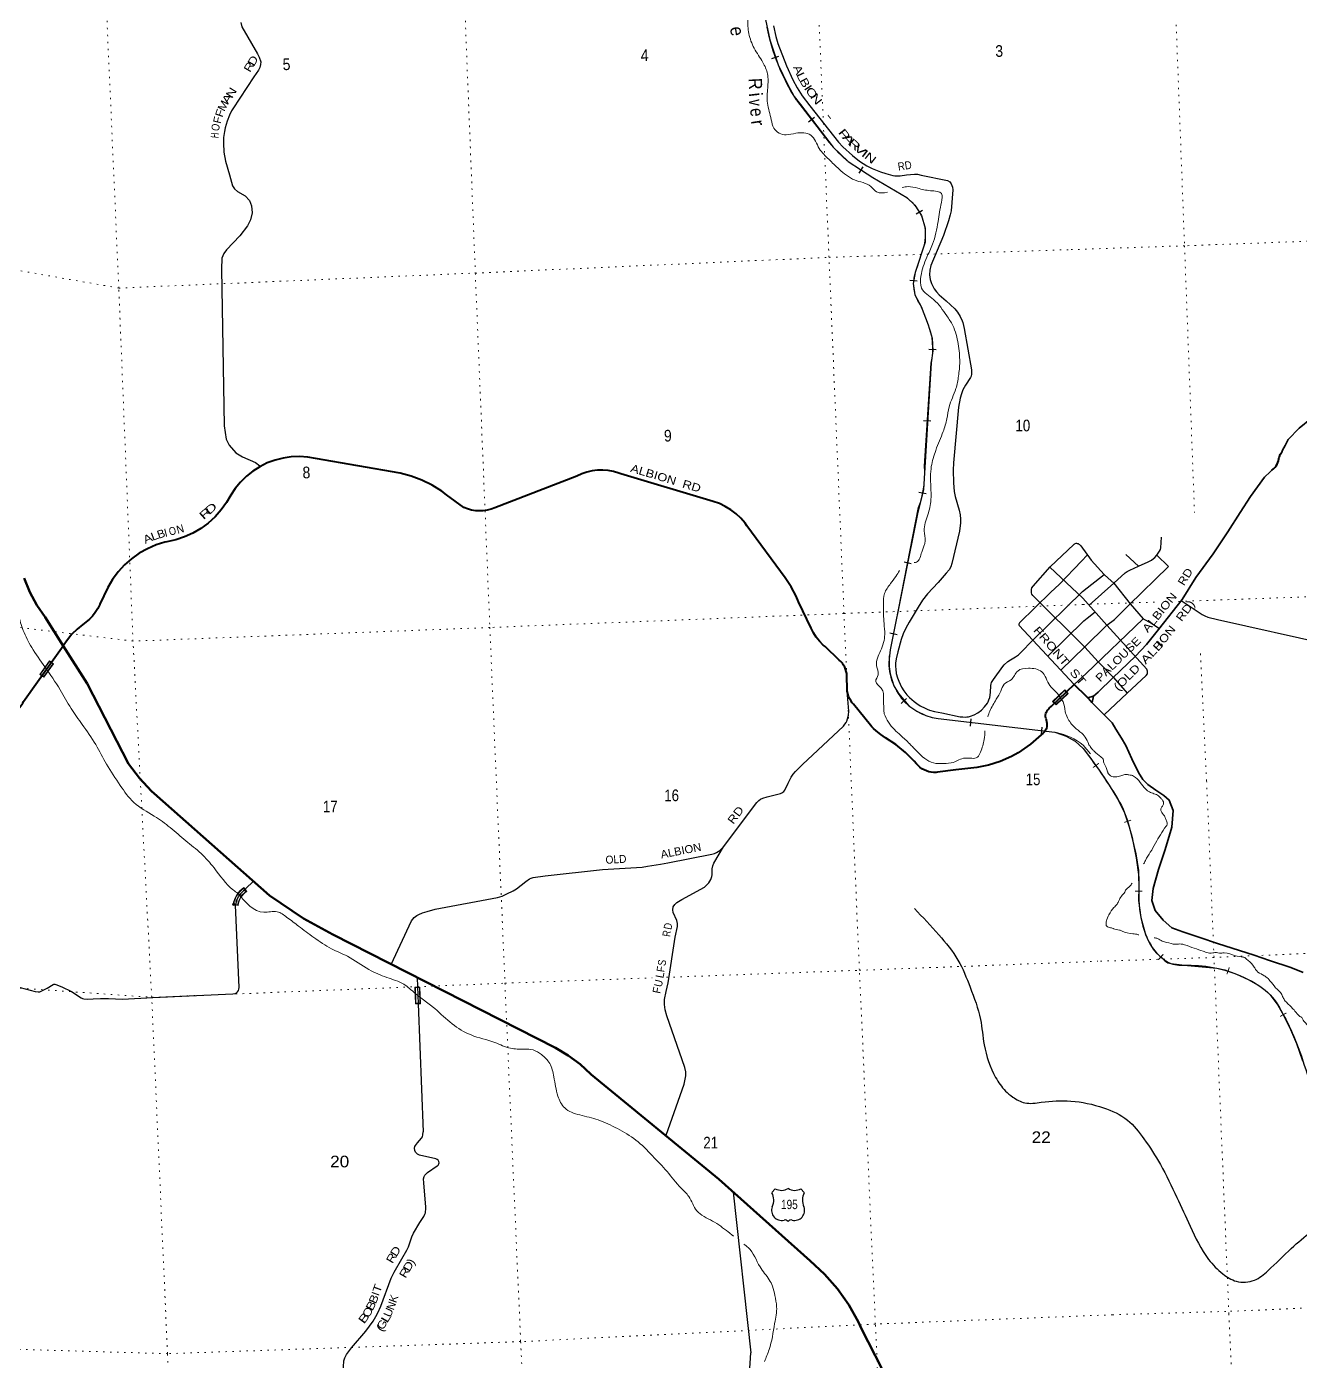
# Model space of a CAD drawing. Header units: feet. Extents: x 751810 to 1010326, y -353855 to -161247.
# Drawn here: x 926935 to 946044, y -250821 to -230805 of the extents above; entities that cross this region are included whole.
import ezdxf
from ezdxf.enums import TextEntityAlignment as Align

# ---------------------------------------------------------------- set-up
doc = ezdxf.new("R2010")
doc.units = ezdxf.units.FT
doc.header["$LTSCALE"] = 70
doc.header["$PDMODE"] = 32
doc.header["$PDSIZE"] = 35
doc.linetypes.add('DOTTED', pattern=[1.5, 0.3, -1.2])
for name, color, linetype, lineweight in [('16', 7, 'Continuous', 25), ('20', 7, 'Continuous', 70), ('26', 7, 'Continuous', 40), ('29', 7, 'Continuous', 25), ('31', 7, 'Continuous', 13), ('34', 7, 'Continuous', 25), ('39', 7, 'Continuous', 13), ('61', 7, 'Continuous', 13), ('7', 7, 'DOTTED', 13)]:
    doc.layers.add(name, color=color, linetype=linetype, lineweight=lineweight)
for name, color, linetype in [('27', 7, 'Continuous'), ('30', 7, 'Continuous'), ('41', 7, 'Continuous')]:
    doc.layers.add(name, color=color, linetype=linetype)

msp = doc.modelspace()

# ---------------------------------------------------------------- linework, layer by layer
at = {"layer": '16'}
for p, q in [((938115.24, -248291.49), (938166.55, -248232.73)), ((938358.31, -248226.76), (938358.03, -248226.96)), ((938550.4, -248232.64), (938601.79, -248291.49))]:
    msp.add_line(p, q, dxfattribs=at)
for centre, radius, start, end in [((937922.26, -248402.12), 222.05, 332.97043, 29.75871), ((938257.63, -248075.07), 182.07, 239.97227, 303.45418), ((938459.41, -248075.57), 181.52, 236.33975, 300.08743), ((938459.4, -248075.07), 182.07, 236.54582, 236.59441), ((938794.76, -248402.12), 222.05, 150.24129, 207.02957), ((938261.45, -248557.02), 151.42, 159.09177, 283.81923), ((938455.57, -248557.02), 151.42, 256.18077, 20.90823)]:
    msp.add_arc(centre, radius, start, end, dxfattribs=at)
for centre, major_axis, start_param, end_param in [((938316.79, -248755.84), (-19.56, 51.67), 4.95877769, 6.28318531), ((938400.24, -248755.84), (19.56, 51.67), 0, 1.32637542)]:
    msp.add_ellipse(centre, major_axis=major_axis, ratio=0.929097, start_param=start_param, end_param=end_param, dxfattribs=at)
at = {"layer": '20'}
for points in [[(927483.15, -240090.18), (927212.48, -239662.97), (927088.18, -239479.46), (926983.41, -239283.43), (926899.72, -239077.52)], [(939882.54, -251164.85), (939450.27, -250312.87), (939412.82, -250233.53), (939269.18, -249976.06), (939099.4, -249735.03), (938905.37, -249513.06), (938689.19, -249312.59), (937317.16, -248088.71), (935404.73, -246522.06), (935399.88, -246517.06), (935236.92, -246366.61), (935059.13, -246234.02), (934868.45, -246120.74), (931527.01, -244419.94), (931090.08, -244181.36), (930580.35, -243836.74), (928846.18, -242306.52), (928810.1, -242272.54), (928626, -242076.28), (928463.43, -241861.85), (927842.58, -240657.5), (927483.15, -240090.18)]]:
    msp.add_lwpolyline(points, dxfattribs=at)
at = {"layer": '26'}
for p, q in [((927307.74, -240336.74), (927483.15, -240090.18)), ((942864.42, -240878.95), (942842.8, -240857.82))]:
    msp.add_line(p, q, dxfattribs=at)
at = {"layer": '26', "lineweight": 35}
msp.add_line((942915.88, -240938.84), (942864.42, -240878.95), dxfattribs=at)
for points in [[(945764.13, -237184), (945777.47, -237158.39), (945814.76, -237086.8), (945859.11, -236994.53), (946024.81, -236826.87), (946213.24, -236674.32)], [(942940.1, -240845.52), (943013.09, -240784.33), (943231.16, -240572.29), (943568.99, -240246.74), (943736.37, -240070.96), (943917.77, -239846.39), (944272.39, -239393.56), (944473.65, -239067.69), (944733.8, -238709.23), (944957.13, -238382.43), (945139.86, -238093.5), (945296.37, -237849.87), (945507.25, -237561.77), (945592.89, -237481.88), (945618.02, -237458.14)], [(942855.11, -240869.85), (942937.42, -240847.77), (942940.1, -240845.52)], [(942915.88, -240938.84), (942923.36, -240915.51), (942929.12, -240897.55), (942934.58, -240871.67), (942940.1, -240845.52)], [(946084.7, -244991.86), (945902.85, -244917.08), (945579.08, -244810.05), (945348.87, -244731.27), (944799.23, -244553.31), (944536.52, -244465.84), (944282, -244382.04), (944116.68, -244318.62), (943983.36, -244203.65), (943866.98, -244061.84), (943814.5, -243911.33), (943835.11, -243731.65), (943913.5, -243445.08), (944015.53, -243147.48), (944115.89, -242809.75), (944135.65, -242561.8), (944074.82, -242403.6), (943995.63, -242334.58), (943873.92, -242257.29), (943753.87, -242171.89), (943678.43, -242096.68), (943617.69, -241988.71), (943516.75, -241783.97), (943428.19, -241586.75), (943361.18, -241473.01), (943275.3, -241339.98), (943219.23, -241247.88), (943086.98, -241110.75), (942927.75, -240952.66), (942915.88, -240938.84)]]:
    msp.add_lwpolyline(points, dxfattribs=at)
at = {"layer": '26'}
for points in [[(945618.02, -237458.14), (945642.89, -237436.58), (945646.19, -237433.6), (945664.8, -237412.85), (945681.15, -237390.27), (945695.05, -237366.11), (945706.34, -237340.62), (945714.91, -237314.09), (945715.39, -237311.82), (945720.55, -237287.33), (945727.92, -237261.82), (945730.26, -237253.73), (945743.23, -237221.82), (945750.4, -237208.39), (945764.13, -237184)], [(933666.54, -238063.9), (933607.77, -238053.72), (933550.39, -238037.45), (933495.02, -238015.28), (933233.31, -237826.49), (933162.13, -237773.03), (933017.24, -237681.26), (932863.55, -237605.13), (932702.75, -237545.49), (932536.59, -237502.98), (931269.65, -237278.87), (931150.64, -237258.94), (931026.99, -237251.2), (930903.2, -237256.42), (930780.63, -237274.56), (930660.64, -237305.41), (930544.52, -237348.63), (930433.56, -237403.75), (930328.97, -237470.17), (930231.89, -237547.16), (930143.39, -237633.88), (930064.45, -237729.37), (929995.91, -237832.59), (929933.17, -237941.42), (929852.82, -238053.24), (929761.21, -238156.06), (929659.37, -238248.73), (929548.39, -238330.25), (929429.5, -238399.73), (929304, -238456.39), (929173.26, -238499.63), (929038.72, -238528.97), (929010.17, -238535.94), (928875.72, -238577.92), (928746.4, -238633.72), (928623.62, -238702.74), (928508.73, -238784.21), (928402.98, -238877.25), (928307.54, -238980.83), (928223.44, -239093.82), (928151.62, -239214.98), (928033.01, -239464.66), (928031.07, -239469.3), (928001.12, -239531.12), (927964.86, -239589.47), (927922.7, -239643.7), (927875.1, -239693.24), (927822.59, -239737.53), (927777, -239769.12), (927691.82, -239838.68), (927614.38, -239916.76), (927545.52, -240002.51), (927483.15, -240090.18)], [(942225.32, -241173.98), (942235.03, -241223.07), (942240.17, -241249.09), (942242.51, -241273.07), (942242.69, -241278.25), (942241.52, -241303), (942233.22, -241328.25), (942229.11, -241338.62), (942219.44, -241357.13), (942207.88, -241374.52), (942203.17, -241380.22), (942179.77, -241405.1), (942154.64, -241427.96), (941996.04, -241565.1), (941808.81, -241695.46), (941709.18, -241749.95), (941541.72, -241823.88), (941367.44, -241879.9), (941188.26, -241917.39), (940873.41, -241949.94), (940598.96, -241987.2), (940577.88, -241989.05), (940541.01, -241989.26), (940504.32, -241985.61), (940468.2, -241978.14), (940433.07, -241966.94), (940399.3, -241952.13), (940367.27, -241933.87), (940337.31, -241912.36), (940309.78, -241887.83), (940284.95, -241860.57), (940250.39, -241820.73), (940119.92, -241689.35), (939976.43, -241572.32), (939821.5, -241470.94), (939747.66, -241422.75), (939679.16, -241367.02), (939641.75, -241329.45), (939616.8, -241304.39), (939596.32, -241279.45), (939338.15, -240965.13), (939320.52, -240944.16), (939298.75, -240912.93), (939280.35, -240879.6), (939265.54, -240844.52), (939254.48, -240808.09), (939247.29, -240770.71), (939238.94, -240515.14), (939237.97, -240507.45), (939231.54, -240474.02), (939221.66, -240441.44), (939208.42, -240410.08), (939191.98, -240380.27), (939172.51, -240352.34), (939150.23, -240326.6), (939125.38, -240303.33), (938913.59, -240102.82), (938885.56, -240078.61), (938830.29, -240022.91), (938781.15, -239961.73), (938738.67, -239895.76), (938703.32, -239825.71), (938513.3, -239429.08), (938477.58, -239344.59), (938404.18, -239204.55), (938316.54, -239072.95), (937741.65, -238290.14), (937712.65, -238250.67), (937648.7, -238176.63), (937577.36, -238109.68), (937499.41, -238050.55), (937415.71, -237999.89), (937327.17, -237958.26), (937234.77, -237926.12), (935846.88, -237510.59), (935816.89, -237499.14), (935739.41, -237475.91), (935659.93, -237460.91), (935579.32, -237454.29), (935498.46, -237456.14), (935418.23, -237466.43), (935339.52, -237485.05), (935263.18, -237511.79), (935190.06, -237546.37), (933958.05, -238022.16), (933902.51, -238042.54), (933844.68, -238057.14), (933785.65, -238065.62), (933726.05, -238067.88), (933666.54, -238063.9)], [(923686.02, -243256.17), (923760.61, -243155.64), (923845.31, -243063.45), (923939.18, -242980.62), (924041.19, -242908.06), (924054.44, -242899.77), (925939.24, -241649.01), (926603.21, -241216.13), (926668.41, -241174.67), (926728.91, -241126.63), (926784.07, -241072.53), (926833.26, -241012.95), (926875.96, -240948.56), (926889.48, -240924.65), (927307.74, -240336.74)], [(942221.8, -241125.27), (942226.07, -241107.34), (942232.19, -241089.95), (942240.1, -241073.3), (942249.7, -241057.57), (942260.74, -241043.13), (942277.41, -241027.01), (942310.74, -240994.81), (942534.13, -240779.06)], [(942842.8, -240857.82), (942648.56, -240668.54), (942534.13, -240779.06)], [(942225.44, -241173.96), (942222.4, -241148.98), (942221.94, -241125.27)]]:
    msp.add_lwpolyline(points, dxfattribs=at)
at = {"layer": '29'}
for p, q in [((942758.65, -238819.67), (942847.01, -238728.67)), ((943618.19, -238896.94), (943425.38, -238719.26)), ((942285.55, -238910.02), (942781.58, -239375.06)), ((942777.39, -239273.59), (943101.17, -239020.82)), ((942873.56, -239479.11), (943244.67, -239149.6)), ((941829.93, -239747.5), (942300.64, -239286.92)), ((942031.07, -240006.23), (942777.39, -239273.59)), ((942812, -240111.73), (942031.38, -239334.13)), ((941827.5, -239784.85), (942648.56, -240668.54)), ((942258.69, -240240.64), (942795.71, -239717.29)), ((942828.2, -240504.12), (943686.71, -239687.78)), ((942450.37, -240455.32), (942811.72, -240105.09)), ((942648.56, -240668.54), (942828.2, -240504.12)), ((943099.81, -241125.92), (943444.53, -240801.48)), ((930124.35, -245215.62), (930069.91, -243978.44)), ((936531.01, -247429.71), (936797.75, -246663.45)), ((937536.86, -248284.93), (937800.64, -250693.65))]:
    msp.add_line(p, q, dxfattribs=at)
for points in [[(930148.65, -230741.06), (930161.17, -230807.85), (930398.48, -231212.77), (930424.51, -231263.46), (930446.42, -231330.59), (930445.05, -231374.43), (930431.36, -231419.64), (930411.51, -231454.88), (930344.75, -231559.23), (930027.65, -232035.1), (930006.89, -232069.02), (929976.77, -232133.41), (929944.22, -232222.96), (929915.15, -232323.84), (929902.48, -232377.4), (929889.14, -232466.32), (929885.8, -232552.74), (929894.14, -232686.3), (929919.18, -232819.89), (929977.59, -233028.6)], [(938138.63, -230791.06), (938173.8, -230953), (938204.78, -231059.76), (938332.15, -231393.84), (938428.54, -231603.93), (938493.94, -231724.47), (938569.68, -231841.57), (938686.72, -231993.11), (939113.58, -232537.28), (939178.99, -232606.16), (939323.57, -232737.03), (939430.29, -232819.69), (939540.44, -232892.02), (939619.62, -232933.35)], [(939619.62, -232933.35), (939743.56, -232981.58), (939822.73, -233005.69), (939927.73, -233034.97), (939962.16, -233040.13), (940001.74, -233043.58), (940037.89, -233041.85), (940135.99, -233026.36), (940253.03, -233016.02), (940297.8, -233017.75), (940356.31, -233029.8), (940748.74, -233112.46), (940784.9, -233133.12), (940807.27, -233164.12), (940826.21, -233210.62), (940831.36, -233253.67), (940803.82, -233567.08), (940791.79, -233629.08), (940765.96, -233718.62), (940690.22, -233935.59), (940500.89, -234386.77), (940483.69, -234455.67), (940480.23, -234524.53), (940488.85, -234598.6), (940511.22, -234658.85), (940550.82, -234736.36), (940583.51, -234782.84), (940623.11, -234824.19), (940728.09, -234917.16), (940862.34, -235037.7), (940901.95, -235087.66), (940941.52, -235151.36)], [(929977.59, -233028.6), (930023.49, -233191.41), (930052.7, -233237.32), (930098.6, -233274.89), (930215.42, -233341.68), (930278.01, -233412.65), (930307.21, -233491.96), (930315.56, -233596.32), (930290.52, -233700.68), (930248.81, -233792.51), (930131.97, -233942.79), (929931.7, -234151.5), (929894.15, -234205.77), (929864.94, -234276.73), (929856.6, -234443.71), (929898.32, -236789.69), (929927.53, -236990.06), (929973.42, -237081.89), (930073.57, -237194.6), (930173.7, -237257.22), (930365.63, -237340.7), (930432.38, -237390.8)], [(940941.52, -235151.36), (940971.22, -235216.96), (940979.56, -235242.01), (941000.43, -235331.76), (941108.92, -235953.77), (941111, -236018.47), (941104.74, -236047.7), (941096.4, -236066.48), (941021.29, -236179.19), (940981.65, -236250.16), (940958.7, -236312.78), (940942.01, -236375.4), (940916.98, -236508.98), (940837.7, -237348.06), (940835.62, -237456.61), (940841.87, -237644.46), (940850.22, -237778.04)], [(940850.22, -237778.04), (940862.74, -237853.17), (940925.33, -238055.65), (940937.85, -238126.6), (940946.2, -238193.4), (940946.2, -238245.58), (940929.51, -238368.74), (940816.85, -238857.16), (940798.07, -238907.25), (940773.03, -238948.99), (940729.22, -239003.27), (940612.39, -239141.03), (940449.66, -239312.18), (940376.65, -239404.03), (940307.79, -239512.56), (940174.27, -239737.99), (940124.21, -239827.75), (940086.65, -239909.15), (940057.44, -239996.81)], [(942035.58, -239193.66), (942288.88, -238903.49), (942644.47, -238571.56)], [(942748.6, -238592.63), (942733.14, -238576.43), (942726.36, -238570.17), (942713.84, -238562.87), (942700.8, -238559.21), (942688.28, -238557.12), (942676.81, -238558.17), (942659.59, -238562.87), (942654.9, -238564.95), (942644.47, -238571.56)], [(943889.33, -238730.66), (943932.86, -238673.11), (943946.03, -238645.61), (943951.03, -238621.2), (943961.41, -238462.88)], [(942748.6, -238592.63), (942906.85, -238803.71), (943101.17, -239020.82)], [(942811.72, -240105.09), (943140.51, -239781.06), (943257.28, -239693.59), (943473.1, -239478.55), (944063.85, -238898.76), (943889.33, -238730.66)], [(943618.19, -238896.94), (943763.21, -238831.6), (943808.61, -238807.15), (943841.25, -238783.09), (943862.43, -238763.61), (943889.33, -238730.66)], [(942300.64, -239286.92), (942423.55, -239172.3), (942758.65, -238819.67)], [(943244.67, -239149.6), (943415.78, -238997.62), (943446.76, -238974.42), (943483.98, -238954.95), (943618.19, -238896.94)], [(943101.17, -239020.82), (943160.6, -239073.49), (943244.67, -239149.6), (943493.18, -239458.84), (943686.71, -239687.78)], [(942031.38, -239334.13), (942017.52, -239314.83), (942009.18, -239293.95), (942008.13, -239269.95), (942010.22, -239244.9), (942017.52, -239222.98), (942035.58, -239193.66)], [(943444.53, -240801.48), (943729.04, -240533.71), (943749.91, -240508.75), (943751.94, -240471.85), (943738.35, -240442.98), (943140.51, -239781.06), (942781.58, -239375.06)], [(942795.71, -239717.29), (942843.88, -239676.74), (942964.84, -239582.35)], [(944257.44, -239412.65), (944569.91, -239621.01), (944610.31, -239642.3), (944658.11, -239660.24), (944803, -239695.06), (946456.56, -240066.78)], [(941829.93, -239747.5), (941823.49, -239757.33), (941821.4, -239766.72), (941822.45, -239777.16), (941827.5, -239784.85)], [(943686.71, -239687.78), (943802.51, -239747.16), (943931.17, -239829.28)], [(940057.44, -239996.81), (940003.19, -240182.59), (939981.29, -240285.91), (939971.9, -240351.66), (939969.81, -240398.63), (939972.94, -240440.37), (939982.33, -240504.03), (939999.02, -240571.87), (940017.8, -240620.92), (940059.52, -240711.73), (940094.99, -240767.03), (940138.8, -240826.53), (940178.45, -240867.22), (940248.33, -240927.76), (940290.06, -240955.94), (940341.18, -240988.28), (940414.2, -241027.95), (940443.4, -241040.48), (940480.96, -241055.08), (940557.11, -241074.92), (940666.64, -241094.73), (940938.89, -241153.2), (940981.67, -241157.35), (941018.17, -241158.41), (941040.08, -241157.37), (941064.07, -241154.24), (941094.33, -241146.92), (941150.65, -241127.1), (941206.99, -241094.73), (941261.23, -241055.09), (941307.13, -241007.07), (941348.85, -240952.81), (941359.29, -240931.95), (941371.8, -240902.7), (941383.28, -240864.11), (941394.75, -240789.99), (941398.93, -240685.63), (941404.14, -240661.64), (941412.49, -240641.81), (941440.65, -240597.96), (941579.39, -240401.78), (941601.3, -240376.71), (941656.58, -240327.68), (941693.09, -240301.57), (941768.2, -240255.65)], [(941768.2, -240255.65), (941814.09, -240223.31), (941843.3, -240197.22), (942031.07, -240006.23)], [(942812, -240111.73), (943013.09, -240329.49), (943239.88, -240563.89), (943444.53, -240801.48)], [(937390.15, -243103.16), (937887.7, -242439.43), (937918.99, -242408.12), (937946.12, -242389.33), (937979.49, -242374.72), (938046.26, -242355.94), (938242.36, -242305.84), (938263.22, -242297.5), (938282, -242287.06), (938296.6, -242276.62), (938309.12, -242255.75), (938359.19, -242151.39), (938403, -242061.64), (938434.3, -242013.63), (938467.68, -241976.06), (938576.16, -241871.7), (939189.52, -241295.62), (939211.43, -241267.43), (939228.12, -241241.34), (939239.6, -241219.43), (939252.12, -241187.07), (939264.63, -241132.81), (939268.8, -241070.2), (939247.29, -240770.71)], [(936555.65, -243343.19), (937212.82, -243213.78), (937252.46, -243203.35), (937285.84, -243190.82), (937335.91, -243159.52), (937390.15, -243103.16)], [(936666.22, -244457.78), (936697.51, -244301.25), (936697.51, -244257.41), (936689.17, -244209.41), (936634.92, -244092.52), (936628.66, -244050.78), (936634.92, -244004.86), (936659.96, -243969.38), (936689.17, -243942.24), (936764.27, -243896.32), (937102.24, -243708.47), (937136.65, -243682.37), (937171.08, -243642.71), (937198.21, -243595.76), (937214.9, -243549.84), (937219.06, -243522.7), (937219.07, -243432.95), (937227.41, -243390.16), (937244.11, -243349.46), (937390.15, -243103.16)], [(932401.35, -244868.26), (932708.61, -244215.66), (932750.34, -244165.56), (932787.89, -244136.34), (932819.18, -244119.64), (932873.42, -244096.68), (932942.27, -244073.72), (933063.27, -244042.41), (933997.91, -243865), (934068.84, -243844.12), (934139.78, -243810.73), (934233.66, -243766.9), (934281.64, -243735.59), (934423.51, -243622.88), (934477.75, -243587.39), (934502.78, -243572.78), (934536.16, -243564.44), (934711.41, -243539.39), (935575.11, -243443.38), (936167.61, -243409.98), (936251.06, -243397.46), (936442.99, -243364.06), (936555.65, -243343.19)], [(930069.91, -243978.44), (930076.15, -243949.76), (930086.58, -243912.19), (930097.01, -243880.88), (930116.83, -243844.36), (930137.7, -243814.09), (930155.43, -243793.22), (930224.28, -243728.52), (930334.89, -243625.31)], [(936797.75, -246663.45), (936824.78, -246540.85), (936824.78, -246478.23), (936808.09, -246415.62), (936536.87, -245639.16), (936511.84, -245551.5), (936503.49, -245468.01), (936505.58, -245392.87), (936528.53, -245275.98), (936558.62, -245142.95), (936666.22, -244457.78)], [(926761.11, -245196.91), (927061.52, -245276.22), (927106.39, -245281.43), (927132.47, -245279.34), (927153.32, -245272.05), (927240.94, -245226.13), (927332.73, -245171.86), (927343.18, -245166.63), (927357.78, -245165.6), (927370.29, -245167.69), (927462.08, -245205.26), (927608.12, -245276.22), (927749.98, -245368.06), (927770.85, -245377.44), (927792.75, -245382.66), (927854.29, -245388.93)], [(932791.5, -245067.55), (932807, -245458), (932883.34, -247380.85)], [(927854.29, -245388.93), (927933.58, -245384.74), (928041.02, -245377.44), (928163.06, -245378.48), (928373.36, -245388.23)], [(928373.36, -245388.23), (928827.36, -245365.19), (930028.82, -245309.43)], [(930028.82, -245309.43), (930060.51, -245303.34), (930081.37, -245294.99), (930100.15, -245279.34), (930113.71, -245260.55), (930119.97, -245241.77), (930124.35, -245215.62)], [(932920.35, -248570.66), (932923.49, -248548.73), (932924.53, -248510.11), (932891.15, -248144.85), (932890.11, -248085.36), (932897.41, -248050.93), (932907.84, -248031.1), (932917.23, -248018.57), (932947.48, -247990.4), (933093.51, -247890.21), (933107.08, -247877.69), (933114.38, -247868.29), (933119.59, -247857.86), (933122.72, -247844.29), (933119.59, -247822.38), (933110.2, -247806.72), (933095.6, -247793.15), (933074.74, -247783.76), (932826.48, -247727.41), (932800.4, -247713.84), (932782.67, -247700.28), (932770.15, -247682.53), (932757.63, -247658.53), (932752.42, -247626.18), (932757.63, -247600.09), (932767.02, -247585.48), (932797.27, -247545.82), (932857.77, -247474.86), (932872.38, -247452.94), (932880.72, -247426.85), (932883.34, -247380.85)], [(931685.31, -250996), (931693.66, -250812.32), (931706.18, -250766.4), (931731.21, -250720.48), (931810.48, -250620.3), (932023.28, -250369.83), (932131.76, -250219.55), (932175.57, -250150.67), (932202.69, -250096.4), (932248.59, -249994.14), (932402.97, -249572.52), (932446.78, -249482.76), (932561.52, -249284.49), (932640.8, -249155.08), (932661.66, -249102.88), (932711.73, -248952.6), (932736.76, -248900.44), (932832.73, -248737.64), (932891.15, -248647.87), (932907.83, -248616.58), (932916.19, -248593.6), (932920.35, -248570.66)], [(937163.75, -253434.28), (937162.38, -253021.98), (937187.42, -252871.7), (937237.49, -252629.57), (937379.36, -252170.37), (937688.13, -251360.5), (937754.89, -251118.37), (937779.93, -251001.48), (937800.64, -250693.65)]]:
    msp.add_lwpolyline(points, dxfattribs=at)
at = {"layer": '29', "linetype": 'DOTTED', "lineweight": 100}
msp.add_arc((930409.37, -244028.51), 343.89, 124.5813, 171.49929, dxfattribs=at)
at = {"layer": '31'}
for p, q in [((930190.76, -243725.8), (930224.53, -243774.19)), ((930192.72, -243714.63), (930235.64, -243776.13)), ((930106.29, -243983.52), (930032.21, -243971.84)), ((930099.67, -243974.37), (930041.38, -243965.18)), ((932759.22, -245210.24), (932834.17, -245207.6)), ((932768.01, -245460.08), (932759.22, -245210.24))]:
    msp.add_line(p, q, dxfattribs=at)
msp.add_lwpolyline([(932775.72, -245451.8), (932767.49, -245217.95), (932826.45, -245215.87), (932834.68, -245449.72)], close=True, dxfattribs=at)
msp.add_lwpolyline([(932834.17, -245207.6), (932842.96, -245457.44), (932768.01, -245460.08)], dxfattribs=at)
for radius, start, end in [(381.39, 124.58154, 171.49926), (373.39, 125.83604, 170.23487), (314.39, 126.00946, 170.08377), (306.39, 124.58138, 171.49928)]:
    msp.add_arc((930409.37, -244028.51), radius, start, end, dxfattribs=at)
msp.add_point((930041.38, -243965.18), dxfattribs=at)
at = {"layer": '34'}
for p, q in [((938114.69, -231283.68), (938218.97, -231246.8)), ((938665.7, -232231.68), (938753.14, -232163.93)), ((939425.35, -233002.16), (939485.46, -232909.31)), ((940278.28, -233610.24), (940374.83, -233556.27)), ((940185.04, -234608.55), (940295.3, -234617.3)), ((940469.61, -235643.63), (940580.2, -235645.22)), ((940391.72, -236709.55), (940502.09, -236716.75)), ((940319.96, -237784.34), (940428.42, -237806.03)), ((940098.01, -238832.66), (940206.55, -238853.95)), ((939886.4, -239897.63), (939994.94, -239918.92)), ((940055.88, -240954.52), (940136.42, -240878.71)), ((941094.3, -241296.62), (941107.24, -241186.77)), ((942159.45, -241419.48), (942172.39, -241309.63))]:
    msp.add_line(p, q, dxfattribs=at)
at = {"layer": '34', "lineweight": 13}
for p, q in [((938484.35, -231905.99), (938975.92, -232540.46)), ((940384.66, -234131.57), (940299, -234404.34)), ((940341.78, -234975.06), (940450.89, -235235.36)), ((940501.22, -235852.16), (940400.68, -237394.57)), ((940312.38, -238017.96), (939891.47, -240163.22)), ((940636.54, -241186.2), (942386.47, -241392.35)), ((942786.94, -241578.57), (942895.8, -241707.94))]:
    msp.add_line(p, q, dxfattribs=at)
at = {"layer": '34'}
for points in [[(938003.03, -230624.98), (938085.18, -231003.08), (938211.14, -231378.43), (938350.78, -231668.86), (938452.1, -231852.42), (938542.46, -231970.24), (939035.34, -232611.35), (939259.88, -232825.06), (939629.54, -233068.9), (940138.84, -233364.81), (940262.06, -233482.62), (940357.9, -233636.05), (940415.4, -233827.84), (940412.67, -234036.06), (940264.8, -234490.87), (940234.68, -234658), (940262.07, -234825.14), (940355.16, -235000.49), (940461.96, -235274.47), (940522.2, -235474.47), (940530.41, -235666.26), (940505.77, -235847.09), (940390.77, -237748.52), (940297.67, -238110.18), (939892.41, -240148.61), (939874.62, -240285.59), (939875.98, -240406.15), (939889.68, -240510.26), (939919.8, -240608.9), (939947.19, -240691.09), (940012.9, -240806.16), (940171.71, -240992.47), (940289.46, -241070.55), (940423.64, -241136.31), (940519.47, -241163.7), (940609.83, -241178.78), (942362.3, -241387.01), (942532.07, -241443.17), (942664.87, -241521.26), (942788.09, -241632.22), (942879.85, -241754.21)], [(942879.69, -241754.36), (943025.75, -241956.79), (943173.5, -242179.89), (943298.25, -242383.45), (943405.82, -242596.92), (943477.92, -242806.26), (943530.22, -243021.24), (943580.25, -243271.16), (943616.24, -243522.51), (943618.64, -243715.32), (943618.06, -243908.73), (943653.14, -244165.28), (943720.7, -244418.09), (943743.62, -244477.21), (943786.26, -244560.58), (943838.15, -244640.14), (943882.95, -244694.95), (943933.59, -244744.72), (944012.13, -244815.26), (944055.12, -244842.53), (944078.44, -244851.72), (944103.05, -244856.88), (944225.76, -244870.18), (944348.45, -244882.5), (944569.94, -244904.25), (944791.31, -244926.39), (944912.47, -244949.37), (945087.54, -245012.98), (945259.26, -245094.53), (945436.54, -245194.27), (945516.76, -245254.85), (945590, -245326.52), (945704.2, -245477.89), (945796.58, -245640.97), (945898.56, -245844.16), (945986.86, -246052.57), (946077.03, -246314.47)]]:
    msp.add_lwpolyline(points, dxfattribs=at)
at = {"layer": '34', "lineweight": 13}
for centre, radius, start, end in [((941056.15, -230230.29), 3070.92, 190.8799, 212.96264), ((940416.24, -231387.73), 1844.81, 218.72302, 231.65028), ((944472.76, -225284.54), 9168.09, 235.43708, 241.42101), ((939730.17, -233922.65), 687.02, 342.29686, 58.70712), ((940774.32, -234655.67), 537.68, 152.13147, 216.44201), ((939473.81, -235625.54), 1052.1, 347.56126, 21.7686), ((938897.9, -237499.65), 1506.45, 339.87584, 4.00011), ((940715.55, -240345.83), 844.07, 167.50505, 264.62911), ((942177.83, -242364.76), 994.54, 52.23272, 77.89013)]:
    msp.add_arc(centre, radius, start, end, dxfattribs=at)
at = {"layer": '34'}
for points in [[(942869.49, -241739.52), (943175.2, -242178.81), (943407.69, -242596.14), (943532.18, -243020.8), (943618.24, -243522.35), (943620.09, -243908.59), (943722.62, -244417.45), (943839.78, -244638.93), (943934.97, -244743.26), (944103.37, -244854.9), (944348.65, -244880.5), (944791.61, -244924.39), (945260.2, -245092.74), (945591.52, -245325.18), (945798.36, -245640.01), (945988.74, -246051.85), (946164.48, -246577.18), (946301.77, -247029.29), (946506.8, -247563.76), (946688.01, -247809.03), (946872.88, -247946.29), (947143.78, -247968.23), (947365.25, -247856.56), (947758.78, -247572.8), (948095.56, -247364.11), (948298.75, -247285.38), (948500.08, -247318.31), (948655.67, -247417.14), (948840.54, -247614.82), (948961.35, -247933.31), (949025.42, -248292.07), (949116.95, -249000.44), (949274.37, -249897.33), (949316.47, -250067.57), (949428.14, -250565.43), (949475.73, -250819.86)], [(940254.95, -244031.49), (940618.83, -244423.93), (940907.14, -244804.84), (941089.54, -245208), (941244.57, -245692.66), (941300.14, -246074.86), (941472.5, -246564.47), (941619.36, -246767.48), (941728.15, -246857.53), (941910.45, -246944.65), (942156.9, -246935.86), (942601.68, -246917.66), (943089.16, -247019.16), (943449.6, -247203.2), (943698.26, -247486.16), (943944.1, -247867.47), (944191.25, -248363.21), (944390.12, -248791.78), (944667.56, -249292.48), (944881.14, -249510.12), (945083.33, -249620.31), (945354.66, -249604.33), (945558.43, -249462.93), (945908.63, -249127.19), (946213.12, -248873.65), (946403.35, -248767.43), (946607.31, -248772.02), (946775.16, -248848.22), (946985.74, -249018.24), (947149.7, -249316.79), (947263.08, -249663.12), (947452.31, -250351.82), (947733.05, -251218.01), (947798.43, -251380.72), (947978.29, -251858.17), (948060.84, -252103.49)]]:
    msp.add_spline(points, degree=3, dxfattribs=at)
at = {"layer": '39'}
for p, q in [((932762.53, -245303.56), (933060.39, -245531.72)), ((937529.44, -248934.55), (937540.89, -248943.49))]:
    msp.add_line(p, q, dxfattribs=at)
for points in [[(936237.21, -227786.54), (936152.46, -228014.1), (936165.76, -228174.82), (936351.16, -228368.14), (936598.01, -228533.25), (936845.65, -228722.5), (937081.17, -228910.14), (937288.78, -229044.3), (937514.12, -229228.25), (937669.66, -229370.18), (937769.2, -229522.01), (937738.37, -229748.65), (937721.94, -229984.9), (937726.29, -230303.05), (937750.9, -230687.01), (937770.19, -230907.97), (937849.85, -231128.96), (937979.49, -231340.23), (938049.53, -231513.19), (938052.34, -231722.6), (938049.79, -231952.34), (938106.18, -232200.29), (938144.49, -232325.94), (938225.44, -232401.83), (938328.87, -232426.62), (938475.01, -232403.67), (938699.31, -232432.53), (938826.61, -232633.81), (938968.68, -232794.31), (939124.43, -232942.28), (939357.08, -233103.82), (939599.75, -233202.58), (939686.87, -233282.3), (939851.3, -233288.76)], [(924406.75, -232885.17), (924508.72, -233150.59), (924619.34, -233457.17), (924724.56, -233721.63), (924872.68, -234067.27), (924981.29, -234373.93), (925114.08, -234681.8), (925243.59, -235011.94), (925331.74, -235246.74), (925431.75, -235598), (925536.04, -235957.17), (925650.97, -236334.12), (925716.39, -236611.99), (925793.1, -236927.75), (925892.65, -237264.92), (926029.56, -237637.12), (926188.22, -237936.08), (926340.04, -238148.64), (926406.03, -238259.27), (926512.98, -238453.17), (926603.31, -238631.49), (926672.71, -238969.66), (926742.96, -239333.98), (926810.85, -239625.86), (926882.86, -239859.19), (927009.92, -240114.87), (927209.33, -240406.78)], [(940071.85, -233215.13), (940159.19, -233204.27), (940302.82, -233227.73), (940495.22, -233265.7), (940661.62, -233308.56), (940657.85, -233439.63), (940608.89, -233727.31), (940527.47, -234068.43), (940439.25, -234262.73), (940351.97, -234547.64), (940361.77, -234724.59), (940540.48, -234897.99), (940739.58, -235141.22), (940828.8, -235285.34), (940910.3, -235562.67), (940933.3, -235835.89), (940915.95, -236043.95), (940875.84, -236232.63), (940774.16, -236507.95), (940741.68, -236684.28), (940685.62, -236877.51), (940574.09, -237159.2), (940507.54, -237401.12), (940499.31, -237703.57), (940501.73, -237900.92), (940454.75, -238126.08), (940400.2, -238365.59), (940415.17, -238516.19), (940364.35, -238685.07), (940284.73, -238834.76), (940251.47, -238842.7)], [(940029.32, -238963.12), (939975.79, -239048.42), (939896.86, -239157.79), (939805.12, -239305.87), (939790.47, -239473.56), (939797.6, -239753.34), (939809.08, -239920.17), (939746.62, -240163.97), (939685.57, -240389.6), (939710.14, -240525.78), (939673.16, -240625.71), (939756.91, -240725.69), (939790.7, -240897.82), (939799.62, -241109.05)], [(927209.33, -240406.78), (927437.11, -240749.45), (927601.15, -241028.09), (927768.02, -241270.37), (927971.04, -241571.89), (928133.59, -241866.69), (928339.14, -242184.25), (928542.66, -242439.42), (928849.18, -242644.86), (929088.2, -242816.27), (929322.03, -243014.03), (929551.65, -243205.89), (929745.81, -243421.08), (930036.37, -243753.97), (930103.22, -243802.4)], [(941354.7, -241156.01), (941385.91, -241068.79), (941482.77, -240892.35), (941549.18, -240769.29), (941600.16, -240666.88), (941704.59, -240598.97), (941802.96, -240468.8), (941964.59, -240427.21), (942163.47, -240479.07), (942286.96, -240686.52), (942374.47, -240778.31), (942461.16, -240899.71)], [(942461.16, -240899.71), (942484.11, -240931.83), (942514.91, -241073.84), (942550.22, -241169.38), (942655.52, -241312.96), (942765.08, -241402.02), (942832.16, -241484.41), (942872.7, -241582.78)], [(939799.62, -241109.05), (939864.19, -241237.86), (939954.3, -241347.7), (940047.64, -241433.26), (940182.56, -241559.76), (940292.97, -241674.97), (940540.02, -241846.11), (940693.31, -241857.17), (940837.57, -241838.31), (941012.55, -241774.11), (941199.21, -241759.89), (941245.02, -241683.84), (941301.22, -241494.64), (941311.14, -241364.37)], [(942883.66, -241584.05), (942878.17, -241582.45), (942872.7, -241582.78)], [(942883.66, -241584.05), (942922.42, -241642.59), (942953.93, -241673.33), (943050, -241755.43), (943088.32, -241803.95), (943089.49, -241830.02), (943102.77, -241857.56), (943150.34, -241978), (943157.16, -241995.77), (943197.22, -242038.18), (943236.12, -242054.52), (943272.38, -242056.93), (943349.93, -242039.4), (943411.44, -242022.59), (943461.74, -242024.36), (943469.85, -242026), (943512.31, -242032.14), (943569.96, -242063.72), (943662.91, -242166.06), (943741.3, -242256.98), (943778.55, -242281.44), (943848.06, -242308.48), (943917.74, -242339.52), (943955.79, -242382.02), (943983.28, -242412.93), (943992.74, -242444.66), (943980.5, -242485.39), (943956.15, -242524.65), (943954.19, -242570.95), (943967.21, -242592.48), (943971.49, -242598.31), (944003.53, -242641.08), (944025.91, -242692.32), (944046.29, -242743.65), (944040.05, -242784.11), (944030.58, -242796.59), (943943.92, -242925.03), (943871.12, -243048.84), (943792.94, -243186.95), (943720.06, -243308.75), (943703.53, -243343.64), (943688.65, -243361.75)], [(943520.55, -243648.93), (943520.36, -243649.19), (943486.34, -243696.92), (943420.7, -243756.11), (943409.93, -243784.72), (943358.49, -243847.3), (943321.27, -243913.25), (943295.36, -243962.63), (943245.57, -244017.1), (943171.97, -244122.85), (943133.99, -244216.97), (943131.33, -244247.23), (943132.94, -244283.33), (943180.57, -244315.35), (943235.42, -244328.97), (943241.61, -244332.71), (943328.88, -244352.92), (943369.88, -244371.18), (943530.21, -244408.22), (943611.2, -244422.68), (943618.77, -244425.58)], [(930102.07, -243801.57), (930493.9, -244085.37), (930690.88, -244078.87), (930840.5, -244162.57), (931013.82, -244293.84), (931240.7, -244463.63), (931509.86, -244634.04), (931748.98, -244747.02), (932069.37, -244945.96), (932340.85, -245063.92), (932591.69, -245166.44), (932762.53, -245303.56)], [(943851.11, -244470.87), (943900.99, -244480.06), (943971.03, -244519.12), (944040.18, -244538.13), (944169.99, -244566.49), (944176.01, -244566.22), (944258.19, -244562.54), (944306.93, -244574.44), (944451.85, -244626.23), (944586.4, -244670.44), (944635.4, -244688.35), (944732.16, -244696.08), (944788.11, -244689.56), (944828.74, -244699.79), (944900.82, -244694.57), (945069.53, -244739.27), (945182.86, -244758.31), (945209.36, -244767.18), (945238.5, -244789.98), (945328.82, -244878.37), (945350.31, -244909.56), (945358.86, -244921.24), (945388.89, -244964.1), (945477.97, -245024.41), (945527.51, -245054.34), (945588.42, -245113.91), (945669.44, -245218.78)], [(945669.44, -245218.78), (945764.4, -245321.03), (945777.68, -245348.56), (945808.34, -245405.45), (945852.68, -245453.7), (945962.21, -245567.35), (946038.13, -245648.35), (946065.09, -245667.23), (946084.93, -245706.53), (946137.64, -245762.44), (946161.93, -245811.58), (946166.3, -245819.43), (946196.25, -245860.28), (946244.65, -245954.55), (946268.28, -246033.87), (946267.59, -246108.24), (946258.22, -246213.13), (946263.93, -246251.06), (946272.24, -246347.12), (946283.7, -246378.75), (946335.46, -246503.02), (946358.42, -246612.5), (946365.3, -246676.48), (946384.21, -246739.93), (946386.57, -246747.87), (946423.76, -246860.72), (946453.55, -246987.98), (946476.78, -247103.47), (946488.78, -247147.14), (946535.93, -247213.34), (946644.92, -247314.95), (946717.86, -247373.98), (946760.55, -247430.34), (946809.16, -247484.42), (946856.52, -247510.43), (946950.52, -247546.42), (946975.38, -247563.39), (947023.82, -247613.47), (947105.97, -247654), (947116.27, -247659.56), (947247.06, -247709.98), (947318.11, -247726.89), (947390.1, -247719.67), (947465.65, -247702.22), (947524.71, -247675.48), (947639.48, -247592), (947755.81, -247498.4), (947815.35, -247437.48), (947822.47, -247417.07), (947847.28, -247387.83), (947943.73, -247299.14), (948049.68, -247197.97), (948153.06, -247129.07), (948201.38, -247086.72), (948256.51, -247062.16), (948306.45, -247055.91), (948316.38, -247053.46), (948374.25, -247044.84), (948426.64, -247048.53), (948489.04, -247051.77), (948588.83, -247037.28), (948752.33, -246965.68), (948820.31, -246958.63), (948867.12, -246972.61), (948930.97, -247007.93), (948952.18, -247033.1), (948965.83, -247068.66), (948990.43, -247170.03), (949026.69, -247307.04), (949026.96, -247313.05), (949026.92, -247357.26), (949045.35, -247454.89), (949067.57, -247592.52), (949093.12, -247669.74), (949087.75, -247774.44), (949082.09, -247917.35), (949089.32, -247989.36), (949112.5, -248058.64), (949160.33, -248185.09), (949183.16, -248246.35), (949186.04, -248400.93), (949199.62, -248524.88), (949215.89, -248574.39), (949269.68, -248654.36), (949272.05, -248662.29), (949355.42, -248775.09), (949447.35, -248899.57), (949478.42, -249010.7), (949527.67, -249078.82), (949583.76, -249120.51), (949633.66, -249158.47), (949673.78, -249247.09), (949698.17, -249388.65), (949703.64, -249510.96), (949674.04, -249612.74), (949660.64, -249627.4), (949598.71, -249724.59)], [(933060.39, -245531.72), (933602.49, -245926.81), (933960.33, -246039.9), (934192.56, -246126.92), (934291.51, -246137.76), (934402.19, -246138.14), (934531.36, -246149.99), (934656.4, -246220.4), (934781.47, -246353.26), (934844.39, -246554.65), (934906.12, -246842.71), (935006.5, -247020.7), (935233.29, -247126.03), (935509.35, -247199.52), (935797.36, -247331.03), (936076.64, -247503.12), (936321.77, -247738.79), (936542.79, -247975.26), (936752.07, -248222.18), (936868.9, -248349.27), (936988.56, -248562.89), (937225.04, -248718.27), (937461.77, -248881.69), (937526.36, -248932.15)], [(937694.23, -249063.27), (937761.18, -249115.57), (937937.6, -249403.87), (938076.77, -249598.71), (938126.22, -249695.79), (938158.9, -249833.72), (938186.53, -250002.03), (938156.49, -250252.82), (938074.77, -250646.33), (938002.88, -250822.08)]]:
    msp.add_spline(points, degree=3, dxfattribs=at)
at = {"layer": '61'}
for p, q in [((927131.95, -240519.39), (927276.83, -240315.65)), ((927276.83, -240315.65), (927337.95, -240359.11)), ((942327.83, -240923.9), (942508.1, -240750.69)), ((942508.1, -240750.69), (942560.07, -240804.77))]:
    msp.add_line(p, q, dxfattribs=at)
for points in [[(927337.95, -240359.11), (927193.07, -240562.85), (927131.95, -240519.39)], [(942560.07, -240804.77), (942379.79, -240977.98), (942327.83, -240923.9)]]:
    msp.add_lwpolyline(points, dxfattribs=at)
for points in [[(927143.09, -240517.5), (927278.71, -240326.79), (927326.8, -240360.99), (927191.18, -240551.7)], [(942339.13, -240924.12), (942507.87, -240761.99), (942548.75, -240804.54), (942380.01, -240966.67)]]:
    msp.add_lwpolyline(points, close=True, dxfattribs=at)
at = {"layer": '7'}
msp.add_line((942785.47, -239469.52), (943909.78, -239433.81), dxfattribs=at)
for points in [[(943324.01, -209592.8), (943428.65, -212192.46), (943637.98, -217498.82), (943829.75, -222786.66), (944082.51, -228155.27), (944306.33, -234092), (944456.16, -238088.87)], [(939907.62, -255544.3), (939667.98, -250263.38), (939428.28, -244956.96), (939197.18, -239605.95), (938972.44, -234264.79), (938712.71, -228098.84), (938514.89, -222780.97), (938304.48, -217447.4), (938067.88, -212112.68), (937976.8, -209813.37)], [(932681.71, -210030.55), (932750.91, -212088.69), (932960.43, -217456.54), (933182.17, -222767.57), (933412.42, -228092.43), (933665.96, -234500.33), (933883.82, -239815.52), (934110.37, -245150.57), (934346.28, -250525.61), (934594.67, -255762.23)], [(929286.71, -255978.72), (929048.08, -250706.48), (928811.15, -245361.7), (928530.06, -240020.39), (928316.88, -234725.19), (928022.63, -228056.74), (927812.4, -222666.76), (927569.79, -217394.69), (927366.2, -212085.07), (927300.21, -210250.02)], [(973969.01, -232903.7), (970860.87, -233035.38), (965560.32, -233258.99), (960220.49, -233470.97), (954939.42, -233675.5), (949620.21, -233893.96), (944305.57, -234091.24), (942565.83, -234150.08)], [(911121.5, -234361.86), (912240.71, -234328.98), (917718.19, -234154.28), (923125.84, -233812.66), (928316.88, -234725.19), (933665.96, -234500.33), (938972.44, -234264.79), (942565.83, -234150.08)], [(944216.62, -239424.06), (944533.15, -239414.01), (949852.94, -239221.31), (955156.98, -238990.67), (960449.04, -238809.01), (965829.88, -238593.97), (971144.35, -238382.18), (974196.69, -238239.64)], [(942785.56, -239471.47), (939197.18, -239605.95), (933883.82, -239815.52), (928530.06, -240020.39), (923362.68, -239401.21), (917823.62, -239785.44), (912408.26, -239829.16), (911340.71, -239854.33)], [(944544.4, -240207.89), (944638.15, -242116.7), (944972.19, -250106.2), (945147.95, -254060.33)], [(974423.73, -243560.82), (971351.48, -243683.42), (966023.47, -243938.67), (960691.66, -244142.25), (955319.4, -244326.17), (949995.39, -244533.35), (944745.83, -244764.78), (943006.45, -244821.57)], [(936533.99, -245062.33), (939428.28, -244956.96), (943006.45, -244821.57)], [(911560.64, -245364.79), (912657.97, -245318.56), (918056.55, -245315.68), (923589.74, -244998.13), (928811.15, -245361.7), (934110.37, -245150.57), (936317.69, -245070.21)], [(943225.33, -250122.49), (944993.74, -250071.3), (950244.51, -249838.4), (955552, -249685.92), (963588.65, -249345.66), (966284.59, -249249.62), (969696.8, -249092.78)], [(943225.33, -250122.49), (939667.98, -250263.38), (934346.28, -250525.61), (929048.08, -250706.48), (923819.5, -250554.67), (918334.07, -250794.1), (912832.57, -250911.17), (911782.34, -250919.59)]]:
    msp.add_lwpolyline(points, dxfattribs=at)

# ---------------------------------------------------------------- texts
at = {"layer": '16', "width": 0.8}
msp.add_text('195', height=140, dxfattribs=at).set_placement((938378.11, -248538.53), align=Align.CENTER)
at = {"layer": '27'}
for s, rotation, width, p in [('ALBION  RD', 343.332, 1.2, (935983.41, -237478.4)), ('D', 41.347, 1.55, (929669.86, -238135.75)), ('R', 41.68, 1.55, (929587.79, -238207.35)), ('B', 18.765, 1.1, (928914.68, -238486.56)), ('O', 12.342, 0.85, (929082.62, -238437.97)), ('N', 15.829, 0.95, (929201.22, -238411.34)), ('A', 24.702, 1.25, (928713.18, -238564.29)), ('L', 20.308, 1.25, (928822.82, -238516.78)), ('ALBION', 50.931, 1.2, (943755.31, -239901.33)), ('RD)', 52.431, 1.2, (944261.94, -239735.42)), ('ON', 50.931, 1.2, (943999.91, -240070.13)), ('PALOUSE', 44.547, 1.15, (943041.92, -240641.12)), ('ALB', 46.547, 1.35, (943722.99, -240375.41)), ('I', 49.047, 1.75, (943951.04, -240130.88)), ('(OLD', 45.047, 1.25, (943313.49, -240775.93))]:
    msp.add_text(s, height=120, rotation=rotation, dxfattribs=dict(at, width=width)).set_placement(p)
msp.add_text('I', height=120, rotation=14.444, dxfattribs=at).set_placement((929013.39, -238457.45))
at = {"layer": '30'}
for s, rotation, width, p in [('R', 59.766, 1.25, (930322.94, -231437.81)), ('D', 60, 1.25, (930380.73, -231344.61)), ('A', 294.646, 1.25, (938457.1, -231474.33)), ('L', 294.646, 1.35, (938503.79, -231576.11)), ('B', 298.482, 1.3, (938557.1, -231673.14)), ('N', 58.322, 1.3, (930055.33, -231826.84)), ('I', 302.895, 1.4, (938607.94, -231753.41)), ('O', 307.68, 1.4, (938664.82, -231833.88)), ('M', 62.322, 1.15, (929934.95, -232017.46)), ('A', 59.322, 1.4, (929994.15, -231914.17)), ('N', 307.68, 1.45, (938735.29, -231925.11)), ('F', 71.054, 1.15, (929888.96, -232120.42)), ('-', 308.111, 1.85, (938940.21, -232186.65)), ('O', 76.876, 0.85, (929826.93, -232327.64)), ('P', 308.111, 1.6, (939155.87, -232459.17)), ('H', 84.566, 0.7, (929816.15, -232440.16)), ('A', 313.111, 1.8, (939227.03, -232539.11)), ('R', 317.849, 1.6, (939313.44, -232617.74)), ('V', 319.849, 1.7, (939399.97, -232694.41)), ('I', 322.24, 1.6, (939474.69, -232756.26)), ('N', 322.24, 1.45, (939558.73, -232820.47)), ('R', 81.075, 0.8, (936596.51, -244414.12)), ('F', 81.075, 0.9, (936508.33, -244947.52)), ('S', 81.075, 0.85, (936525.4, -244852.48)), ('U', 77.255, 0.9, (936472.54, -245164.44)), ('F', 78.892, 0.95, (936448.74, -245267.15)), ('D', 58.507, 1.25, (932518.99, -249200.76)), ('R', 59.942, 1.25, (932459.1, -249301.75)), ('D', 59.942, 1.25, (932711.64, -249424.39)), (')', 58.507, 1.15, (932753.81, -249353.46)), ('R', 59.942, 1.25, (932654.84, -249522.54)), ('T', 69.889, 1.25, (932253.31, -249748.61)), ('B', 61.827, 1.3, (932152.08, -250014.13)), ('B', 66.889, 1.2, (932196.78, -249910.3)), ('K', 69.889, 1.05, (932495.45, -249901.65)), ('B', 54.176, 1.5, (932043.2, -250205.64)), ('O', 57.542, 1.25, (932101.08, -250116.17)), ('L', 59.542, 1.55, (932378.08, -250198.36)), ('U', 65.827, 1.1, (932416.8, -250113.14)), ('(', 56.176, 1.2, (932284.95, -250359.82)), ('G', 60.176, 1.15, (932318.68, -250297.91))]:
    msp.add_text(s, height=120, rotation=rotation, dxfattribs=dict(at, width=width)).set_placement(p, align=Align.CENTER)
for s, rotation, p in [('F', 76.876, (929856.76, -232217.89)), ('L', 79.075, (936494.8, -245038.74)), ('I', 69.889, (932225.14, -249828.11)), ('N', 69.889, (932460.33, -250007.74))]:
    msp.add_text(s, height=120, rotation=rotation, dxfattribs=at).set_placement(p, align=Align.CENTER)
for s, rotation, width, p in [('RD', 8.973, 0.9, (940014.53, -232965.7)), ('RD', 58.3, 1.15, (944298.36, -239199.27)), ('FRONT  ST', 310.807, 1.3, (942029.68, -239862.58)), ('RD', 53.144, 1.2, (937535.87, -242775.4)), ('ALBION', 11.14, 1.05, (936458.03, -243281.14)), ('OLD', 3.226, 0.95, (935622.81, -243360.76)), ('D', 78.696, 0.85, (936605.6, -244355.56))]:
    msp.add_text(s, height=120, rotation=rotation, dxfattribs=dict(at, width=width)).set_placement(p)
at = {"layer": '34'}
for rotation, width, p in [(306.092, 1.05, (942933.72, -241916.13)), (288.943, 0.95, (943400.86, -242739.98)), (318.008, 1.3, (943914.41, -244798.79))]:
    msp.add_text('I', height=110, rotation=rotation, dxfattribs=dict(at, width=width)).set_placement(p, align=Align.CENTER)
for rotation, p in [(89.766, (943671.84, -243771.17)), (339.97, (944941.73, -245015.33)), (299.471, (945740.36, -245649.29))]:
    msp.add_text('I', height=110, rotation=rotation, dxfattribs=at).set_placement(p, align=Align.CENTER)
at = {"layer": '41', "width": 0.95}
msp.add_text('e', height=200, rotation=279.165, dxfattribs=at).set_placement((937485.25, -230817.75))
at = {"layer": '41'}
for s, rotation, width, p in [('R', 272.817, 0.9, (937769.68, -231667.07)), ('v', 270.093, 0.75, (937774.29, -231942.16)), ('e', 276.845, 0.85, (937793.06, -232099.62))]:
    msp.add_text(s, height=200, rotation=rotation, dxfattribs=dict(at, width=width)).set_placement(p, align=Align.CENTER)
for s, rotation, p in [('i', 276.635, (937773.13, -231833.93)), ('r', 278.665, (937807.95, -232261.15))]:
    msp.add_text(s, height=200, rotation=rotation, dxfattribs=at).set_placement(p, align=Align.CENTER)
at = {"layer": '7', "width": 0.9}
for s, p in [('4', (936150.42, -231323.64)), ('3', (941469.99, -231259.12)), ('5', (930777.59, -231458.15)), ('9', (936498.78, -237028.37)), ('8', (931075.87, -237579.97))]:
    msp.add_text(s, height=175, rotation=1.89, dxfattribs=at).set_placement(p)
at = {"layer": '7'}
for s, width, p in [('10', 0.85, (941770.05, -236873.92)), ('15', 0.85, (941922.83, -242180.74)), ('16', 0.85, (936500.73, -242420.63)), ('17', 0.85, (931378.43, -242589.25)), ('22', 1.1, (942012.63, -247547.7)), ('21', 0.85, (937086.51, -247628.59)), ('20', 1.1, (931487.82, -247912.05))]:
    msp.add_text(s, height=175, dxfattribs=dict(at, width=width)).set_placement(p)

doc.saveas('drawing.dxf')
